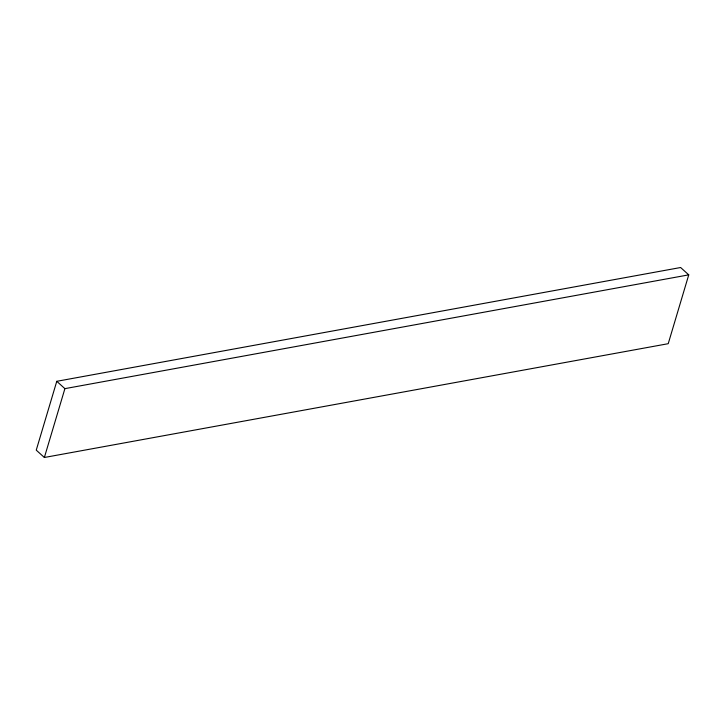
<?xml version="1.0" encoding="UTF-8"?>
<svg xmlns="http://www.w3.org/2000/svg" width="725" height="725" viewBox="0 0 725 725"><rect width="100%" height="100%" fill="white"/><g stroke="black" fill="none" stroke-linecap="round" stroke-linejoin="round"><path stroke-width="1.09" d="M56.777 381.305L36.25 450.143L44.37 457.484L668.223 343.695L688.75 274.857L680.63 267.516L56.777 381.305L64.897 388.645L688.75 274.857M44.37 457.484L64.897 388.645"/></g></svg>
